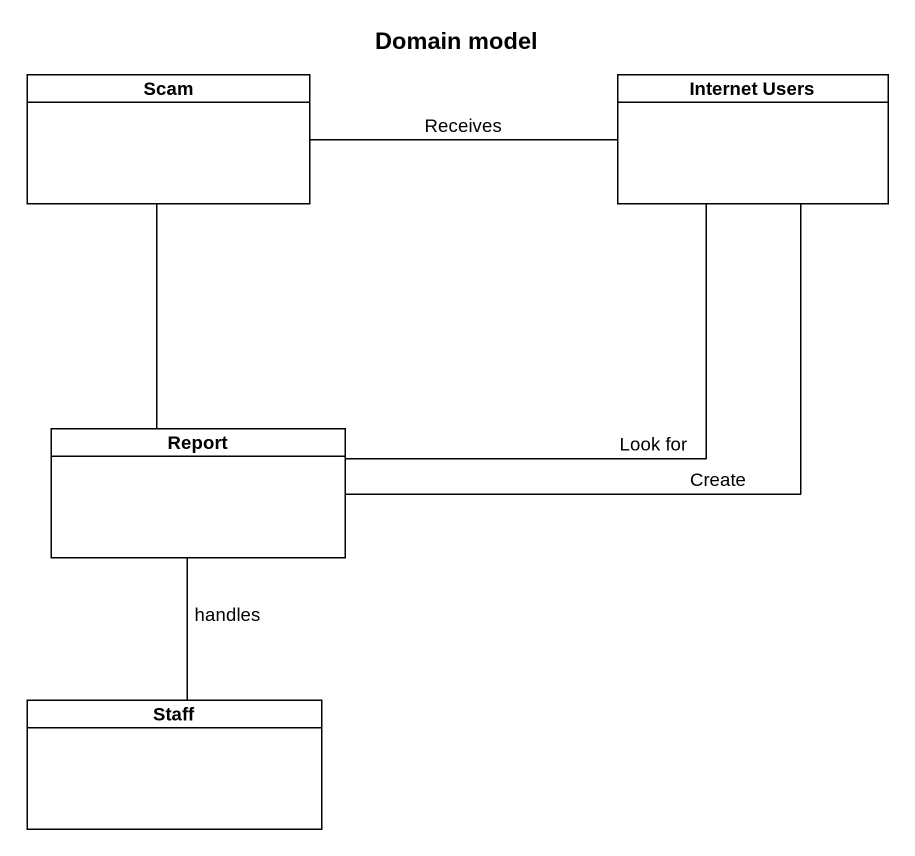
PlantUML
@startuml
title Domain model
hide circle
hide empty members
class Scam
class "Internet Users" as Internet_Users
class Report
class Staff
Scam -right- Internet_Users : Receives
Scam -- Report
Internet_Users -- Report : Create
Internet_Users -- Report : Look for
Report -- Staff : handles
@enduml
